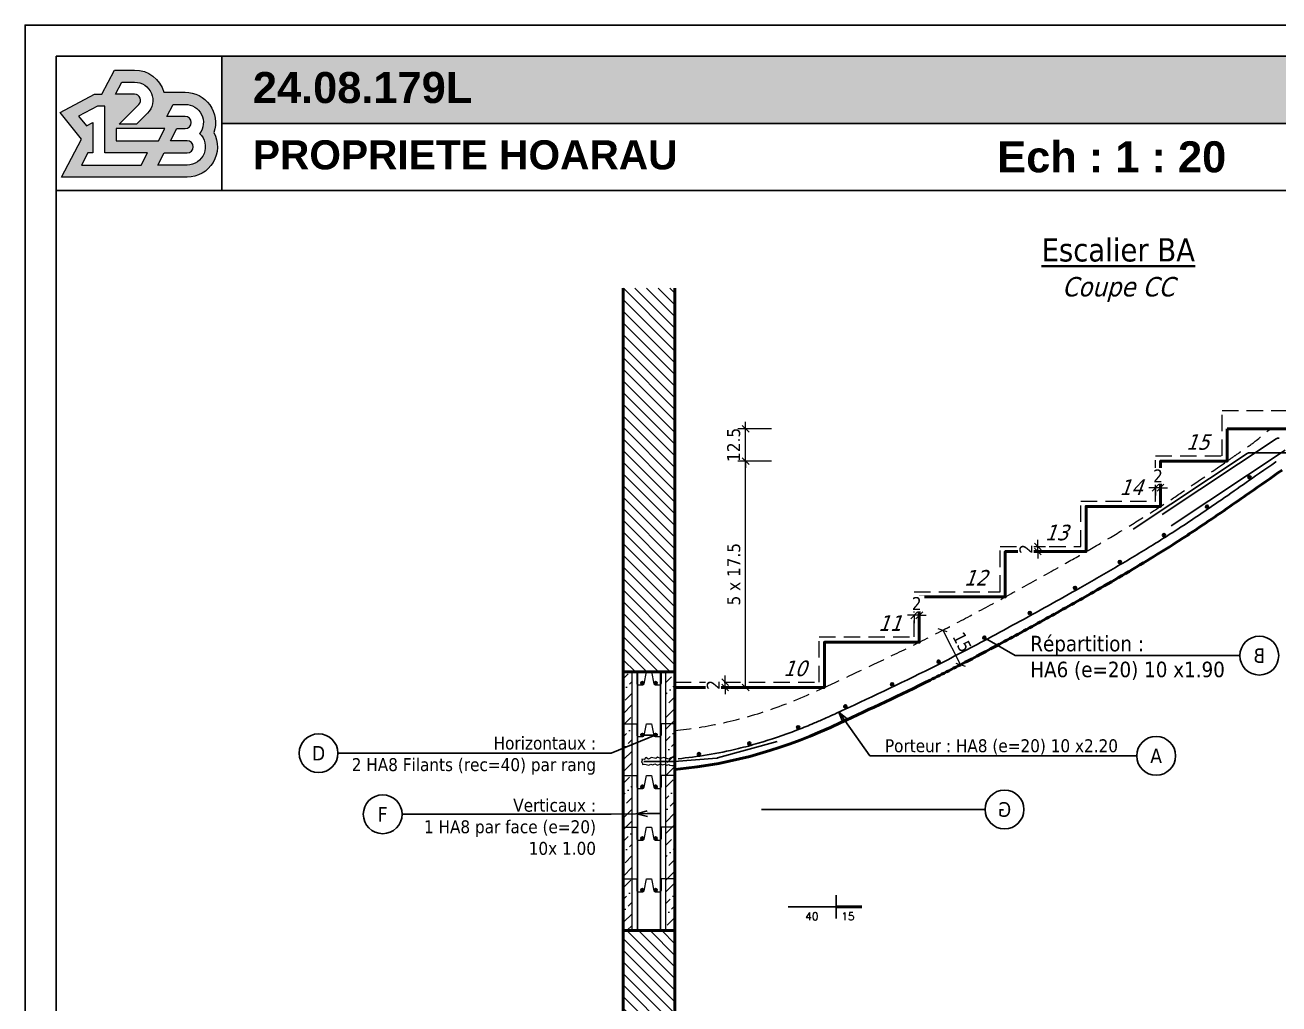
# Model space of a CAD drawing. Header units: millimetres. Extents: x 1206 to 5166, y 1455 to 2049.
# Drawn here: x 4326.3 to 4810.9, y 1670.8 to 2049.1 of the extents above; entities that cross this region are included whole.
import ezdxf
from ezdxf import colors
from ezdxf.entities.mleader import LeaderData, LeaderLine
from ezdxf.enums import TextEntityAlignment as Align
from ezdxf.math import Vec2, Vec3

# ---------------------------------------------------------------- set-up
doc = ezdxf.new("R2010")
doc.units = ezdxf.units.MM
doc.linetypes.add('CACHE', pattern=[9.525, 6.35, -3.175])
for name, color, linetype in [('ABAK_A-ANNOT', 7, 'Continuous'), ('ABAK_A-ANNOT FERRAILLAGES', 7, 'Continuous'), ('ABAK_BA-FERRAILLAGES', 1, 'Continuous')]:
    doc.layers.add(name, color=color, linetype=linetype)
for name, color, linetype, lineweight in [('ABAK_A-CARTOUCHE', 7, 'Continuous', 20), ('ABAK_A-COTA', 7, 'Continuous', 18), ('ABAK_A-TITRES', 150, 'Continuous', 40), ('ABAK_BC-COFFRAGE-CA', 7, 'CACHE', 15), ('ABAK_BC-COFFRAGE-CO', 7, 'Continuous', 50), ('ABAK_BC-EXISTANT', 252, 'Continuous', 15), ('ABAK_BC-STR METAL', 20, 'Continuous', 20), ('ABAK_Hachures', 252, 'Continuous', 15)]:
    doc.layers.add(name, color=color, linetype=linetype, lineweight=lineweight)
doc.styles.add('A-TEXTE-COTA', font='ROMANS.SHX', dxfattribs={"width": 0.8})
doc.styles.add('ABAK_ANNO_BA', font='tahoma.ttf', dxfattribs={"height": 0.3})
doc.styles.add('ABAK_ANNO_RESA', font='tahoma.ttf', dxfattribs={"oblique": 20, "height": 0.1})
doc.styles.add('ABAK_BA', font='tahoma.ttf')
doc.styles.add('ABAK_TXT', font='tahoma.ttf')
doc.styles.get("Standard").update_dxf_attribs({"font": 'arial.ttf'})
doc.dimstyles.new('ABAK_BA', dxfattribs={"dimtxt": 0.25, "dimasz": 0.13, "dimexe": 0.15, "dimexo": 0.2, "dimgap": 0.1, "dimtad": 1, "dimdec": 1, "dimdsep": 46, "dimtxsty": 'ABAK_BA', "dimblk": 'OBLIQUE', "dimcen": 4, "dimclrd": 256, "dimclrt": 256, "dimazin": 2, "dimtfac": 1, "dimtdec": 1, "dimtix": 1, "dimtmove": 2, "dimatfit": 3, "dimldrblk": 'OBLIQUE', "dimfxl": 0.5, "dimfxlon": 1, "dimlwd": -1, "dimlwe": -1, "dimarcsym": 0})
pattern_1 = [(45, (5886.699, -1386.8433), (1.683798, 6.173926), [7.9375, -1.5875, 0, -1.5875])]

# ---------------------------------------------------------------- blocks, each defined once
blk = doc.blocks.new('A$Ccc495f69')
at = {"true_color": 0xffcc00}
h = blk.add_hatch(color=40, dxfattribs=at)
h.dxf.hatch_style = 1
h.paths.add_polyline_path([(-0.18, 7.2, 0.337188), (-5.96, 11.6), (-9.94, 11.6), (-12.44, 6.84), (-13.92, 6.84), (-20.72, 3.21), (-16.47, -2.07), (-20.42, -9.6), (4.44, -9.6, 0.56769), (9.72, -0.75, 0.514981), (4.04, 7.2)])
h.paths.add_polyline_path([(-3.42, 3.05), (-5.58, 0.9), (-8.99, 0.9), (-5.11, 4.75, 0.669448), (-5.96, 6.8), (-9.75, 6.8), (-8.49, 9.2), (-5.96, 9.2, -0.669448)], flags=16)
h.paths.add_polyline_path([(1.67, 4.8), (4.04, 4.8, -0.620692), (6.91, -0.98, -0.678658), (4.44, -7.2), (-1.38, -7.2), (-0.12, -4.8), (4.44, -4.8, 1), (4.44, -2.4), (1.14, -2.4), (2.4, 0), (4.04, 0, 1), (4.04, 2.4), (0.41, 2.4)], flags=16)
h.paths.add_polyline_path([(0, 0), (-1.26, -2.4), (-9.58, -2.4), (-9.58, 0)], flags=16)
h.paths.add_polyline_path([(-3.4, -4.8), (-4.65, -7.2), (-16.45, -7.2), (-15.19, -4.8), (-14.25, -4.8), (-14.25, 1.22), (-15.5, 0.55), (-17.04, 2.46), (-13.32, 4.44), (-11.85, 4.44), (-11.85, -4.8)], flags=16)
at = {"color": 40, "true_color": 0xffcc00}
for points in [[(4.44, -9.6), (-20.42, -9.6), (-16.47, -2.07), (-20.72, 3.21), (-13.92, 6.84), (-12.44, 6.84), (-9.94, 11.6), (-5.96, 11.6, -0.337188), (-0.18, 7.2), (4.04, 7.2, -0.514981), (9.72, -0.75, -0.56769), (4.44, -9.6, 1)], [(4.04, 2.4), (0.41, 2.4), (1.67, 4.8), (4.04, 4.8, -0.620692), (6.91, -0.98, -0.678658), (4.44, -7.2), (-1.38, -7.2), (-0.12, -4.8), (4.44, -4.8, 1), (4.44, -2.4), (1.14, -2.4), (2.4, 0), (4.04, 0, 1), (4.04, 2.4, -1)]]:
    blk.add_lwpolyline(points, format="xyb", dxfattribs=at)
blk.add_lwpolyline([(-9.75, 6.8), (-8.49, 9.2), (-5.96, 9.2, -0.669448), (-3.42, 3.05), (-5.58, 0.9), (-8.99, 0.9), (-5.11, 4.75, 0.669448), (-5.96, 6.8)], format="xyb", close=True, dxfattribs=at)
blk.add_lwpolyline([(-17.04, 2.46), (-15.5, 0.55), (-14.25, 1.22), (-14.25, -4.8), (-15.19, -4.8), (-16.45, -7.2), (-4.65, -7.2), (-3.4, -4.8), (-11.85, -4.8), (-11.85, 4.44), (-13.32, 4.44)], close=True, dxfattribs=at)
blk.add_lwpolyline([(-9.58, 0), (-9.58, -2.4), (-1.26, -2.4), (0, 0), (-9.58, 0)], dxfattribs=at)
blk = doc.blocks.new('*U84')
at = {"layer": 'ABAK_A-ANNOT', "true_color": 0xffcc00, "transparency": 33554687}
h = blk.add_hatch(color=40, dxfattribs=at)
h.dxf.hatch_style = 1
h.paths.add_polyline_path([(76, -12), (76, -38), (828, -38), (828, -12)])
at = {"layer": 'ABAK_A-ANNOT'}
for p, q in [((828, -12), (12, -12)), ((12, -12), (12, -581.97)), ((76, -12), (76, -64)), ((828, -38), (76, -38)), ((76, -64), (12, -64)), ((828, -64), (76, -64))]:
    blk.add_line(p, q, dxfattribs=at)
blk.add_lwpolyline([(840, 0), (0, 0), (0, -593.97), (840, -593.97)], close=True, dxfattribs=at)
at = {"layer": 'ABAK_A-COTA', "xscale": 1.952830188679271, "yscale": 1.952830188679271, "zscale": 1.952830188679271}
blk.add_blockref('A$Ccc495f69', (53.98, -40.03), dxfattribs=at)
at = {"layer": 'ABAK_A-CARTOUCHE', "width": 302.4189, "attachment_point": 5, "style": 'ABAK_ANNO_BA'}
for s, insert, char_height in [('\\pxql;{\\fArial|b1|i0|c0|p34;24.08.179L}', (239.25, -24.23), 12), ('\\pxql;{\\fArial|b1|i0|c0|p34;PROPRIETE HOARAU}', (239.25, -50.23), 11.25), ('\\pxqc;{\\fArial|b1|i0|c0|p34;Ech : 1 : 20}', (420, -51), 12)]:
    blk.add_mtext(s, dxfattribs=dict(at, insert=insert, char_height=char_height))
blk = doc.blocks.new('A$C08e14a1e')
at = {"layer": 'ABAK_Hachures'}
for p, q in [((-20, 0), (-14.7, 0)), ((-14.7, 0), (-14.7, -4.5)), ((-11.92, -4.6), (-11, 0)), ((-11, 0), (-9, 0)), ((-9, 0), (-8.08, -4.6)), ((0, 0), (-5.3, 0)), ((-5.3, 0), (-5.3, -4.5)), ((-14.2, -5), (-12.41, -5)), ((-7.59, -5), (-5.8, -5))]:
    blk.add_line(p, q, dxfattribs=at)
for centre, start, end in [((-14.2, -4.5), 180, 270), ((-12.41, -4.5), 270, 348.6901), ((-7.59, -4.5), 191.3099, 270), ((-5.8, -4.5), 270, 0)]:
    blk.add_arc(centre, 0.5, start, end, dxfattribs=at)
blk = doc.blocks.new('_Open30')
at = {"color": 0, "linetype": 'ByBlock', "lineweight": -2}
for p, q in [((-1, 0.27), (0, 0)), ((0, 0), (-1, -0.27)), ((0, 0), (-1, 0))]:
    blk.add_line(p, q, dxfattribs=at)
blk = doc.blocks.new('_TagCircle')
at = {"color": 0, "linetype": 'ByBlock', "lineweight": -2, "transparency": 16777216}
blk.add_circle((0, 0), 0.125, dxfattribs=at)
at = {"layer": 'ABAK_A-COTA', "color": 0, "transparency": 16777216, "style": 'ABAK_ANNO_BA'}
blk.add_attdef('NUMEROETIQUETTE', text='', height=0.09375, dxfattribs=at).set_placement((0, -0.046875), align=Align.CENTER)
blk = doc.blocks.new('_None')
blk = doc.blocks.new('*U100')
at = {"layer": 'ABAK_BA-FERRAILLAGES'}
h = blk.add_hatch(color=256, dxfattribs=at)
h.dxf.hatch_style = 1
h.paths.add_polyline_path([(3.66, 1.01, 1), (4.86, 0.88, 1)])
blk.add_circle((4.26, 0.94), 0.6, dxfattribs=at)
blk = doc.blocks.new('*U101')
at = {"layer": 'ABAK_BC-COFFRAGE-CO', "color": 0, "linetype": 'ByBlock', "lineweight": -2, "transparency": 16777216}
for p, rotation in [((4796.57, 1871.17), 34.87503273534834), ((4780.1, 1859.82), 34.02674926902093), ((4763.33, 1848.93), 31.89561266180738), ((4746.19, 1838.63), 30.28181901067614), ((4728.83, 1828.69), 29.33704964070933), ((4711.33, 1819), 28.67199399969774), ((4693.73, 1809.51), 27.89025146057966), ((4675.95, 1800.35), 26.53436422279104), ((4657.95, 1791.63), 25.3383057195961), ((4639.84, 1783.15), 24.93778923878888)]:
    blk.add_blockref('*U100', p, dxfattribs=dict(at, rotation=rotation))
blk = doc.blocks.new('_Oblique')
at = {"color": 0, "linetype": 'ByBlock', "lineweight": -2}
blk.add_line((-0.5, -0.5), (0.5, 0.5), dxfattribs=at)
blk = doc.blocks.new('*D162')
at = {"layer": 'ABAK_A-COTA', "color": 0, "transparency": 16777216}
for p, q in [((4614.78, 1880.63), (4601.78, 1880.63)), ((4604.78, 1793.13), (4601.78, 1793.13))]:
    blk.add_line(p, q, dxfattribs=at)
at = {"layer": 'ABAK_A-COTA', "transparency": 16777216}
blk.add_line((4604.78, 1793.13), (4604.78, 1880.63), dxfattribs=at)
at = {"layer": 'DEFPOINTS', "color": 0, "transparency": 16777216}
for p in [(4604.78, 1880.63), (4790.89, 1880.63), (4606.31, 1793.13)]:
    blk.add_point(p, dxfattribs=at)
at = {"layer": 'ABAK_A-COTA', "transparency": 16777216, "xscale": 2.6, "yscale": 2.6, "zscale": 2.6}
for p, rotation in [((4604.78, 1880.63), 90), ((4604.78, 1793.13), 270)]:
    blk.add_blockref('_Oblique', p, dxfattribs=dict(at, rotation=rotation))
at = {"layer": 'ABAK_A-COTA', "transparency": 16777216, "insert": (4600.22, 1836.88), "char_height": 5, "attachment_point": 5, "rotation": 90, "style": 'ABAK_BA'}
blk.add_mtext('5 x 17.5', dxfattribs=at)
blk = doc.blocks.new('*D163')
at = {"layer": 'ABAK_A-COTA', "transparency": 16777216}
for p, q in [((4604.78, 1893.13), (4604.78, 1895.73)), ((4604.78, 1880.63), (4604.78, 1893.13)), ((4604.78, 1880.63), (4604.78, 1878.03))]:
    blk.add_line(p, q, dxfattribs=at)
at = {"layer": 'ABAK_A-COTA', "color": 0, "transparency": 16777216}
for p, q in [((4614.78, 1893.13), (4601.78, 1893.13)), ((4614.78, 1880.63), (4601.78, 1880.63))]:
    blk.add_line(p, q, dxfattribs=at)
at = {"layer": 'DEFPOINTS', "color": 0, "transparency": 16777216}
for p in [(4604.78, 1893.13), (4790.89, 1893.13), (4790.89, 1880.63)]:
    blk.add_point(p, dxfattribs=at)
at = {"layer": 'ABAK_A-COTA', "transparency": 16777216, "xscale": 2.6, "yscale": 2.6, "zscale": 2.6}
for p, rotation in [((4604.78, 1893.13), 270), ((4604.78, 1880.63), 90)]:
    blk.add_blockref('_Oblique', p, dxfattribs=dict(at, rotation=rotation))
at = {"layer": 'ABAK_A-COTA', "transparency": 16777216, "insert": (4600.18, 1886.88), "char_height": 5, "attachment_point": 5, "rotation": 90, "style": 'ABAK_BA'}
blk.add_mtext('12.5', dxfattribs=at)
blk = doc.blocks.new('*D155')
at = {"layer": 'ABAK_BC-STR METAL', "transparency": 16777216}
for p, q in [((4596.82, 1795.13), (4596.82, 1797.73)), ((4596.82, 1793.13), (4596.82, 1795.13)), ((4596.82, 1793.13), (4596.82, 1790.53))]:
    blk.add_line(p, q, dxfattribs=at)
at = {"layer": 'ABAK_BC-STR METAL', "color": 0, "transparency": 16777216}
for p, q in [((4596.82, 1795.13), (4599.82, 1795.13)), ((4596.82, 1793.13), (4599.82, 1793.13))]:
    blk.add_line(p, q, dxfattribs=at)
at = {"layer": 'ABAK_BC-STR METAL', "transparency": 16777216, "xscale": 2.6, "yscale": 2.6, "zscale": 2.6}
for p, rotation in [((4596.82, 1795.13), 270), ((4596.82, 1793.13), 90)]:
    blk.add_blockref('_Oblique', p, dxfattribs=dict(at, rotation=rotation))
at = {"layer": 'ABAK_BC-STR METAL', "transparency": 16777216, "insert": (4592.26, 1794.13), "char_height": 5, "attachment_point": 5, "rotation": 90, "style": 'ABAK_BA', "bg_fill": 3, "box_fill_scale": 1.1, "bg_fill_color": 256, "bg_fill_true_color": 13158600, "bg_fill_transparency": 0}
blk.add_mtext('2', dxfattribs=at)
at = {"layer": 'DEFPOINTS', "color": 0, "transparency": 16777216}
for p in [(4593.58, 1795.13), (4593.58, 1793.13), (4596.82, 1795.13)]:
    blk.add_point(p, dxfattribs=at)
blk = doc.blocks.new('*D156')
at = {"layer": 'ABAK_BC-STR METAL', "transparency": 16777216}
for p, q in [((4669.9, 1821.01), (4667.3, 1821.01)), ((4671.9, 1821.01), (4669.9, 1821.01)), ((4671.9, 1821.01), (4674.5, 1821.01))]:
    blk.add_line(p, q, dxfattribs=at)
at = {"layer": 'ABAK_BC-STR METAL', "color": 0, "transparency": 16777216}
for p, q in [((4669.9, 1821.01), (4669.9, 1818.01)), ((4671.9, 1821.01), (4671.9, 1818.01))]:
    blk.add_line(p, q, dxfattribs=at)
at = {"layer": 'ABAK_BC-STR METAL', "transparency": 16777216, "xscale": 2.6, "yscale": 2.6, "zscale": 2.6}
blk.add_blockref('_Oblique', (4669.9, 1821.01), dxfattribs=at)
at = {"layer": 'ABAK_BC-STR METAL', "transparency": 16777216, "xscale": 2.6, "yscale": 2.6, "zscale": 2.6, "rotation": 180}
blk.add_blockref('_Oblique', (4671.9, 1821.01), dxfattribs=at)
at = {"layer": 'ABAK_BC-STR METAL', "transparency": 16777216, "insert": (4670.9, 1825.56), "char_height": 5, "attachment_point": 5, "style": 'ABAK_BA', "bg_fill": 3, "box_fill_scale": 1.1, "bg_fill_color": 256, "bg_fill_true_color": 13158600, "bg_fill_transparency": 0}
blk.add_mtext('2', dxfattribs=at)
at = {"layer": 'DEFPOINTS', "color": 0, "transparency": 16777216}
for p in [(4669.9, 1823.26), (4671.9, 1823.26), (4669.9, 1821.01)]:
    blk.add_point(p, dxfattribs=at)
blk = doc.blocks.new('*D158')
at = {"layer": 'ABAK_BC-STR METAL', "color": 0, "transparency": 16777216}
for p, q in [((4763.16, 1870.78), (4763.16, 1867.34)), ((4765.16, 1870.78), (4765.16, 1867.34))]:
    blk.add_line(p, q, dxfattribs=at)
at = {"layer": 'ABAK_BC-STR METAL', "transparency": 16777216}
for p, q in [((4763.16, 1870.34), (4760.56, 1870.34)), ((4765.16, 1870.34), (4763.16, 1870.34)), ((4765.16, 1870.34), (4767.76, 1870.34))]:
    blk.add_line(p, q, dxfattribs=at)
at = {"layer": 'ABAK_BC-STR METAL', "transparency": 16777216, "xscale": 2.6, "yscale": 2.6, "zscale": 2.6}
blk.add_blockref('_Oblique', (4763.16, 1870.34), dxfattribs=at)
at = {"layer": 'ABAK_BC-STR METAL', "transparency": 16777216, "xscale": 2.6, "yscale": 2.6, "zscale": 2.6, "rotation": 180}
blk.add_blockref('_Oblique', (4765.16, 1870.34), dxfattribs=at)
at = {"layer": 'ABAK_BC-STR METAL', "transparency": 16777216, "insert": (4764.16, 1874.89), "char_height": 5, "attachment_point": 5, "style": 'ABAK_BA', "bg_fill": 3, "box_fill_scale": 1.1, "bg_fill_color": 256, "bg_fill_true_color": 13158600, "bg_fill_transparency": 0}
blk.add_mtext('2', dxfattribs=at)
at = {"layer": 'DEFPOINTS', "color": 0, "transparency": 16777216}
for p in [(4763.16, 1874.78), (4765.16, 1874.78), (4763.16, 1870.34)]:
    blk.add_point(p, dxfattribs=at)
blk = doc.blocks.new('*D159')
at = {"layer": 'ABAK_BC-STR METAL', "color": 0, "transparency": 16777216}
for p, q in [((4717.24, 1847.63), (4720.66, 1847.63)), ((4717.24, 1845.63), (4720.66, 1845.63))]:
    blk.add_line(p, q, dxfattribs=at)
at = {"layer": 'ABAK_BC-STR METAL', "transparency": 16777216}
for p, q in [((4717.66, 1847.63), (4717.66, 1850.23)), ((4717.66, 1845.63), (4717.66, 1847.63)), ((4717.66, 1845.63), (4717.66, 1843.03))]:
    blk.add_line(p, q, dxfattribs=at)
at = {"layer": 'ABAK_BC-STR METAL', "transparency": 16777216, "xscale": 2.6, "yscale": 2.6, "zscale": 2.6}
for p, rotation in [((4717.66, 1847.63), 270), ((4717.66, 1845.63), 90)]:
    blk.add_blockref('_Oblique', p, dxfattribs=dict(at, rotation=rotation))
at = {"layer": 'ABAK_BC-STR METAL', "transparency": 16777216, "insert": (4713.1, 1846.63), "char_height": 5, "attachment_point": 5, "rotation": 90, "style": 'ABAK_BA', "bg_fill": 3, "box_fill_scale": 1.1, "bg_fill_color": 256, "bg_fill_true_color": 13158600, "bg_fill_transparency": 0}
blk.add_mtext('2', dxfattribs=at)
at = {"layer": 'DEFPOINTS', "color": 0, "transparency": 16777216}
for p in [(4713.24, 1847.63), (4717.66, 1847.63), (4713.24, 1845.63)]:
    blk.add_point(p, dxfattribs=at)
blk = doc.blocks.new('*D161')
at = {"layer": 'ABAK_A-COTA', "color": 0, "transparency": 16777216}
for p, q in [((4680.96, 1815.24), (4683.63, 1816.61)), ((4687.82, 1801.9), (4690.49, 1803.27))]:
    blk.add_line(p, q, dxfattribs=at)
at = {"layer": 'ABAK_A-COTA', "transparency": 16777216}
blk.add_line((4680.96, 1815.24), (4687.82, 1801.9), dxfattribs=at)
at = {"layer": 'DEFPOINTS', "color": 0, "transparency": 16777216}
for p in [(4678.87, 1814.16), (4685.72, 1800.82), (4687.82, 1801.9)]:
    blk.add_point(p, dxfattribs=at)
at = {"layer": 'ABAK_A-COTA', "transparency": 16777216, "xscale": 2.6, "yscale": 2.6, "zscale": 2.6}
for p, rotation in [((4680.96, 1815.24), 117.2064623507496), ((4687.82, 1801.9), 297.2064623507495)]:
    blk.add_blockref('_Oblique', p, dxfattribs=dict(at, rotation=rotation))
at = {"layer": 'ABAK_A-COTA', "transparency": 16777216, "insert": (4688.45, 1810.65), "char_height": 5, "attachment_point": 5, "rotation": 297.2065, "style": 'ABAK_BA'}
blk.add_mtext('15', dxfattribs=at)

msp = doc.modelspace()

# ---------------------------------------------------------------- hatches: boundary and pattern name
at = {"layer": 'ABAK_BA-FERRAILLAGES'}
h = msp.add_hatch(color=256, dxfattribs=at)
h.dxf.hatch_style = 1
h.paths.add_polyline_path([(4565.45, 1794.77, -1), (4564.25, 1794.77, -1)])
h = msp.add_hatch(color=256, dxfattribs=at)
h.dxf.hatch_style = 1
h.paths.add_polyline_path([(4569.39, 1794.77, 1), (4570.59, 1794.77, 1)])
h = msp.add_hatch(color=256, dxfattribs=at)
h.dxf.hatch_style = 1
h.paths.add_polyline_path([(4565.45, 1774.77, -1), (4564.25, 1774.77, -1)])
h = msp.add_hatch(color=256, dxfattribs=at)
h.dxf.hatch_style = 1
h.paths.add_polyline_path([(4569.39, 1774.77, 1), (4570.59, 1774.77, 1)])
h = msp.add_hatch(color=256, dxfattribs=at)
h.dxf.hatch_style = 1
h.paths.add_polyline_path([(4624.51, 1777.6, 1), (4625.67, 1777.89, 1)])
h = msp.add_hatch(color=256, dxfattribs=at)
h.dxf.hatch_style = 1
h.paths.add_polyline_path([(4605.62, 1771.38, 1), (4606.81, 1771.53, 1)])
h = msp.add_hatch(color=256, dxfattribs=at)
h.dxf.hatch_style = 1
h.paths.add_polyline_path([(4586.16, 1767.36, 1), (4587.36, 1767.36, 1)])
h = msp.add_hatch(color=256, dxfattribs=at)
h.dxf.hatch_style = 1
h.paths.add_polyline_path([(4565.45, 1754.77, -1), (4564.25, 1754.77, -1)])
h = msp.add_hatch(color=256, dxfattribs=at)
h.dxf.hatch_style = 1
h.paths.add_polyline_path([(4569.39, 1754.77, 1), (4570.59, 1754.77, 1)])
h = msp.add_hatch(color=256, dxfattribs=at)
h.dxf.hatch_style = 1
h.paths.add_polyline_path([(4565.45, 1734.77, -1), (4564.25, 1734.77, -1)])
h = msp.add_hatch(color=256, dxfattribs=at)
h.dxf.hatch_style = 1
h.paths.add_polyline_path([(4569.39, 1734.77, 1), (4570.59, 1734.77, 1)])
h = msp.add_hatch(color=256, dxfattribs=at)
h.dxf.hatch_style = 1
h.paths.add_polyline_path([(4565.45, 1714.77, -1), (4564.25, 1714.77, -1)])
h = msp.add_hatch(color=256, dxfattribs=at)
h.dxf.hatch_style = 1
h.paths.add_polyline_path([(4569.39, 1714.77, 1), (4570.59, 1714.77, 1)])
at = {"layer": 'ABAK_Hachures'}
h = msp.add_hatch(dxfattribs=at)
h.set_pattern_fill('ANSI31', color=256, angle=90)
h.set_pattern_definition([(135, (-24771.0232, 5206.304), (-2.24506403, -2.24506403), [])])
h.paths.add_polyline_path([(4577.42, 1699.13), (4557.42, 1699.13), (4557.42, 1604.13), (4577.42, 1604.13)])
h.paths.add_polyline_path([(5072.17, 1961.23), (5152.7, 1961.23), (5152.7, 1985.96), (5072.17, 1985.96)], flags=9)
h.paths.add_polyline_path([(4698.82, 1985.66), (4793.33, 1985.66), (4793.33, 2010.39), (4698.82, 2010.39)], flags=9)
h.paths.add_polyline_path([(4410.36, 1987.14), (4580.14, 1987.14), (4580.14, 2010.33), (4410.36, 2010.33)], flags=9)
h.paths.add_polyline_path([(4410.9, 2012.44), (4501.72, 2012.44), (4501.72, 2037.17), (4410.9, 2037.17)], flags=9)
h.paths.add_polyline_path([(4829.12, 1504.62), (4829.12, 1482.26), (5141.93, 1482.26), (5141.93, 1504.62)], flags=9)
h.paths.add_polyline_path([(4771.32, 1881.87), (4783.33, 1881.87), (4787.98, 1894.65), (4775.97, 1894.65)], flags=9)
h.paths.add_polyline_path([(4745.6, 1864.37), (4757.61, 1864.37), (4762.26, 1877.15), (4750.25, 1877.15)], flags=9)
h.paths.add_polyline_path([(4716.76, 1846.77), (4728.77, 1846.77), (4733.43, 1859.55), (4721.42, 1859.55)], flags=9)
h.paths.add_polyline_path([(4685.52, 1829.27), (4697.53, 1829.27), (4702.18, 1842.05), (4690.17, 1842.05)], flags=9)
h.paths.add_polyline_path([(4652.33, 1811.87), (4664.34, 1811.87), (4668.99, 1824.65), (4656.98, 1824.65)], flags=9)
h.paths.add_polyline_path([(4716.12, 1938.61), (4780.58, 1938.61), (4780.58, 1973.21), (4716.12, 1973.21)], flags=9)
h.paths.add_polyline_path([(4615.63, 1794.27), (4627.64, 1794.27), (4632.29, 1807.05), (4620.28, 1807.05)], flags=9)
h.paths.add_polyline_path([(4969.11, 2013.15), (5145.87, 2013.15), (5145.87, 2036.33), (4969.11, 2036.33)], flags=9)
h.paths.add_polyline_path([(4891.34, 1986.36), (5145.29, 1986.36), (5145.29, 2011.09), (4891.34, 2011.09)], flags=9)
h.paths.add_polyline_path([(4557.42, 1947.46), (4577.42, 1947.46), (4577.42, 1799.13), (4557.42, 1799.13)])
at = {"layer": 'ABAK_Hachures', "transparency": 33554687}
h = msp.add_hatch(dxfattribs=at)
h.set_pattern_fill('ANSI36', color=256)
h.set_pattern_definition(pattern_1)
h.paths.add_polyline_path([(4560.92, 1799.13), (4557.42, 1799.13), (4557.42, 1699.13), (4560.92, 1699.13)])
h = msp.add_hatch(dxfattribs=at)
h.set_pattern_fill('ANSI36', color=256)
h.set_pattern_definition(pattern_1)
h.paths.add_polyline_path([(4577.42, 1799.13), (4573.92, 1799.13), (4573.92, 1699.13), (4577.42, 1699.13)])

# ---------------------------------------------------------------- linework, layer by layer
at = {"layer": 'ABAK_A-ANNOT FERRAILLAGES'}
for p, q in [((4639.73, 1712.8), (4639.73, 1703.77)), ((4621.21, 1708.28), (4649.72, 1708.28))]:
    msp.add_line(p, q, dxfattribs=at)
at = {"layer": 'ABAK_BA-FERRAILLAGES'}
for p, q in [((4809.87, 1889.19), (4765.75, 1860)), ((4798.61, 1883.52), (4754.5, 1854.33)), ((4813.32, 1884.79), (4769.2, 1855.61)), ((4799.72, 1883.85), (4837.4, 1883.85)), ((4562.92, 1799.13), (4562.92, 1699.13)), ((4571.92, 1799.13), (4571.92, 1699.13)), ((4593.96, 1765.9), (4616.91, 1772.25)), ((4565.42, 1764.45), (4577.19, 1764.48)), ((4577.19, 1764.48), (4593.59, 1765.83))]:
    msp.add_line(p, q, dxfattribs=at)
for centre in [(4564.85, 1794.77), (4569.99, 1794.77), (4564.85, 1774.77), (4569.99, 1774.77), (4625.09, 1777.74), (4606.22, 1771.46), (4586.76, 1767.36), (4564.85, 1754.77), (4569.99, 1754.77), (4564.85, 1734.77), (4569.99, 1734.77), (4564.85, 1714.77), (4569.99, 1714.77)]:
    msp.add_circle(centre, 0.6, dxfattribs=at)
for centre, start, end in [((4810.97, 1887.52), 90, 123.4858), ((4799.72, 1881.85), 90, 123.4858), ((4593.43, 1767.82), 274.7081, 285.4669)]:
    msp.add_arc(centre, 2, start, end, dxfattribs=at)
for points, knots in [([(4797.18, 1871.6), (4801.35, 1874.51), (4805.52, 1877.41), (4809.73, 1880.35), (4809.77, 1880.38), (4809.81, 1880.41)], [178.827875, 178.827875, 178.827875, 178.827875, 194.069967, 194.069967, 194.223927, 194.223927, 194.223927, 194.223927]), ([(4639.84, 1783.15), (4652.01, 1788.81), (4664.28, 1794.52), (4679.89, 1802.32), (4683.29, 1804.06), (4690.06, 1807.57), (4693.42, 1809.34), (4700.96, 1813.36), (4705.12, 1815.61), (4713.41, 1820.13), (4717.54, 1822.41), (4725.81, 1826.99), (4729.93, 1829.31), (4738.93, 1834.42), (4743.81, 1837.22), (4753.54, 1842.94), (4758.39, 1845.86), (4765.75, 1850.44), (4768.27, 1852.03), (4773.6, 1855.48), (4776.4, 1857.33), (4781.94, 1861.06), (4784.68, 1862.94), (4790.69, 1867.08), (4793.94, 1869.35), (4797.18, 1871.6)], [0, 0, 0, 0, 40.26565, 40.26565, 51.55709, 51.55709, 62.84853, 62.84853, 76.93237, 76.93237, 91.016211, 91.016211, 105.100051, 105.100051, 121.814906, 121.814906, 138.529761, 138.529761, 147.290943, 147.290943, 157.143772, 157.143772, 166.9966, 166.9966, 178.827875, 178.827875, 178.827875, 178.827875]), ([(4578.67, 1765.58), (4582.35, 1765.92), (4586.1, 1766.41), (4593.9, 1767.71), (4597.94, 1768.53), (4604.54, 1770.13), (4607.11, 1770.82), (4614.61, 1773.01), (4619.5, 1774.67), (4626.4, 1777.33), (4628.38, 1778.13), (4631.75, 1779.54), (4633.13, 1780.13), (4635.41, 1781.14), (4636.31, 1781.54), (4637.75, 1782.19), (4638.28, 1782.43), (4639.09, 1782.8), (4639.37, 1782.93), (4639.71, 1783.09), (4639.77, 1783.12), (4639.84, 1783.15)], [-70.680561, -70.680561, -70.680561, -70.680561, -57.532047, -57.532047, -43.639324, -43.639324, -34.770807, -34.770807, -17.593653, -17.593653, -10.733583, -10.733583, -5.998819, -5.998819, -2.938481, -2.938481, -1.146633, -1.146633, -0.212715, -0.212715, 0, 0, 0, 0])]:
    msp.add_open_spline(points, degree=3, knots=knots, dxfattribs=at)
at = {"layer": 'ABAK_BC-COFFRAGE-CA'}
msp.add_line((4788.89, 1900.13), (4906.38, 1900.13), dxfattribs=at)
msp.add_lwpolyline([(4577.42, 1795.13), (4633.2, 1795.13), (4633.2, 1812.63), (4669.9, 1812.63), (4669.9, 1830.13), (4703.09, 1830.13), (4703.09, 1847.63), (4734.33, 1847.63), (4734.33, 1865.13), (4763.16, 1865.13), (4763.16, 1882.63), (4788.89, 1882.63), (4788.89, 1900.13)], dxfattribs=at)
at = {"layer": 'ABAK_BC-COFFRAGE-CA', "color": 9}
for points, knots in [([(4790.89, 1880.63), (4791.31, 1880.92), (4791.73, 1881.21), (4792.99, 1882.09), (4793.83, 1882.68), (4796.36, 1884.44), (4798.05, 1885.61), (4800.99, 1887.67), (4802.26, 1888.55), (4807.54, 1893.13)], [178.827875, 178.827875, 178.827875, 178.827875, 180.367414, 180.367414, 183.446494, 183.446494, 189.604653, 189.604653, 194.223927, 194.223927, 194.223927, 194.223927]), ([(4635.2, 1793.13), (4642.51, 1796.53), (4649.83, 1799.93), (4661.87, 1805.68), (4666.61, 1807.98), (4676.06, 1812.71), (4680.76, 1815.12), (4690.11, 1820.03), (4694.76, 1822.52), (4704.05, 1827.55), (4708.68, 1830.08), (4717.93, 1835.19), (4722.54, 1837.77), (4730.69, 1842.38), (4734.25, 1844.42), (4741.33, 1848.52), (4744.86, 1850.59), (4751.89, 1854.8), (4755.38, 1856.93), (4761.73, 1860.91), (4764.59, 1862.74), (4770.28, 1866.47), (4773.1, 1868.36), (4780.93, 1873.68), (4785.91, 1877.15), (4790.89, 1880.63)], [0, 0, 0, 0, 24.190138, 24.190138, 40.030387, 40.030387, 55.870637, 55.870637, 71.710887, 71.710887, 87.551137, 87.551137, 103.391386, 103.391386, 115.670181, 115.670181, 127.948976, 127.948976, 140.227771, 140.227771, 150.425887, 150.425887, 160.624002, 160.624002, 178.827875, 178.827875, 178.827875, 178.827875]), ([(4577.42, 1776.51), (4583.24, 1777.05), (4589.92, 1778.09), (4602.82, 1780.93), (4609.05, 1782.73), (4621.66, 1787.17), (4628.05, 1789.81), (4634.91, 1792.99), (4635.05, 1793.05), (4635.2, 1793.13)], [-70.680561, -70.680561, -70.680561, -70.680561, -47.290356, -47.290356, -23.90015, -23.90015, -0.509945, -0.509945, 0, 0, 0, 0])]:
    msp.add_open_spline(points, degree=3, knots=knots, dxfattribs=at)
at = {"layer": 'ABAK_BC-COFFRAGE-CO'}
for p, q in [((4557.42, 1604.13), (4557.42, 1947.46)), ((4577.42, 1604.13), (4577.42, 1947.46)), ((4790.89, 1893.13), (4906.38, 1893.13)), ((4557.42, 1799.13), (4577.42, 1799.13)), ((4557.42, 1799.13), (4557.42, 1699.13)), ((4557.42, 1699.13), (4557.42, 1799.13)), ((4557.42, 1799.13), (4577.42, 1799.13)), ((4557.42, 1759.13), (4557.42, 1699.13)), ((4577.42, 1759.13), (4577.42, 1699.13)), ((4557.42, 1718.13), (4557.42, 1703.13)), ((4639.73, 1708.28), (4649.72, 1708.28)), ((4557.42, 1699.13), (4577.42, 1699.13)), ((4557.42, 1699.13), (4557.42, 1604.13)), ((4577.42, 1699.13), (4557.42, 1699.13))]:
    msp.add_line(p, q, dxfattribs=at)
msp.add_lwpolyline([(4577.42, 1793.13), (4635.2, 1793.13), (4635.2, 1810.63), (4671.9, 1810.63), (4671.9, 1828.13), (4705.09, 1828.13), (4705.09, 1845.63), (4736.33, 1845.63), (4736.33, 1863.13), (4765.16, 1863.13), (4765.16, 1880.63), (4790.89, 1880.63), (4790.89, 1893.13)], dxfattribs=at)
msp.add_open_spline([(4577.42, 1761.44), (4600.94, 1763.63), (4620.16, 1769.59), (4641.52, 1779.52), (4641.52, 1779.52), (4641.52, 1779.52), (4641.52, 1779.52), (4652.99, 1784.86), (4664.58, 1790.24), (4678.54, 1797.17), (4680.95, 1798.38), (4685.75, 1800.83), (4688.13, 1802.06), (4695.27, 1805.79), (4699.99, 1808.3), (4707.59, 1812.41), (4710.48, 1813.98), (4716.25, 1817.13), (4719.14, 1818.72), (4727.78, 1823.51), (4733.54, 1826.74), (4742.94, 1832.11), (4746.6, 1834.23), (4753.93, 1838.53), (4757.59, 1840.72), (4764.6, 1845), (4767.96, 1847.09), (4772.96, 1850.3), (4774.61, 1851.37), (4777.9, 1853.53), (4779.53, 1854.62), (4784.39, 1857.89), (4787.6, 1860.08), (4793.69, 1864.3), (4796.59, 1866.31), (4799.46, 1868.32), (4799.46, 1868.32), (4799.46, 1868.32), (4799.47, 1868.32), (4803.68, 1871.25), (4807.89, 1874.19), (4812.1, 1877.13)], degree=3, knots=[-70.680561, -70.680561, -70.680561, -70.680561, -0.000529, -0.000529, -0.000529, 0, 0, 0, 37.931432, 37.931432, 45.852411, 45.852411, 53.773391, 53.773391, 69.615351, 69.615351, 79.410909, 79.410909, 89.206466, 89.206466, 108.797582, 108.797582, 121.322445, 121.322445, 133.847307, 133.847307, 145.387767, 145.387767, 151.11708, 151.11708, 156.846393, 156.846393, 168.305019, 168.305019, 178.827875, 178.827875, 178.827875, 178.828924, 178.828924, 178.828924, 194.223927, 194.223927, 194.223927, 194.223927], dxfattribs=at)
at = {"layer": 'ABAK_BC-EXISTANT'}
for p, q in [((4564.75, 1764.96), (4564.56, 1764.28)), ((4564.56, 1764.28), (4564.88, 1763.95)), ((4565.52, 1765.32), (4564.59, 1765.44)), ((4564.59, 1765.44), (4564.75, 1764.96)), ((4566.23, 1766.03), (4565.52, 1765.32)), ((4567.25, 1765.46), (4566.23, 1766.03)), ((4568.44, 1766.04), (4567.25, 1765.46)), ((4570.03, 1765.71), (4568.44, 1766.04)), ((4570.66, 1766.14), (4570.03, 1765.71)), ((4571.86, 1765.68), (4570.66, 1766.14)), ((4573.2, 1766), (4571.86, 1765.68)), ((4575.03, 1765.43), (4573.2, 1766)), ((4576.18, 1766.01), (4575.03, 1765.43)), ((4577.42, 1765.91), (4576.18, 1766.01)), ((4564.88, 1763.95), (4564.88, 1763.32)), ((4564.88, 1763.32), (4565.8, 1763.54)), ((4565.8, 1763.54), (4567.32, 1763.04)), ((4567.32, 1763.04), (4568.1, 1763.43)), ((4568.1, 1763.43), (4568.89, 1763.28)), ((4568.89, 1763.28), (4569.71, 1763.65)), ((4569.71, 1763.65), (4570.71, 1763.1)), ((4570.71, 1763.1), (4571.84, 1763.55)), ((4571.84, 1763.55), (4572.64, 1763.23)), ((4572.64, 1763.23), (4573.52, 1763.51)), ((4573.52, 1763.51), (4574.26, 1763.1)), ((4574.26, 1763.1), (4575.14, 1763.34)), ((4575.14, 1763.34), (4575.41, 1763.07)), ((4575.41, 1763.07), (4576.24, 1762.91)), ((4576.24, 1762.91), (4577.1, 1762.91)), ((4577.1, 1762.91), (4577.42, 1762.66))]:
    msp.add_line(p, q, dxfattribs=at)
at = {"layer": 'ABAK_Hachures', "transparency": 33554687}
for p, q in [((4560.92, 1699.13), (4560.92, 1799.13)), ((4573.92, 1699.13), (4573.92, 1799.13))]:
    msp.add_line(p, q, dxfattribs=at)

# ---------------------------------------------------------------- block references
at = {"layer": 'ABAK_BC-COFFRAGE-CO'}
msp.add_blockref('*U101', (0, 0), dxfattribs=at)
at = {"layer": 'ABAK_Hachures'}
msp.add_blockref('*U84', (4326.27, 2049.14), dxfattribs=at)
at = {"layer": 'ABAK_Hachures', "transparency": 33554687}
for p in [(4577.42, 1799.13), (4577.42, 1779.13), (4577.42, 1759.13), (4577.42, 1739.13), (4577.42, 1719.13)]:
    msp.add_blockref('A$C08e14a1e', p, dxfattribs=at)

# ---------------------------------------------------------------- texts
at = {"layer": 'ABAK_A-ANNOT', "char_height": 6, "width": 19.363, "attachment_point": 1, "style": 'ABAK_ANNO_RESA'}
for s, insert in [('15', (4774.86, 1891.01)), ('14', (4749.14, 1873.51)), ('13', (4720.31, 1856.01)), ('12', (4689.06, 1838.51)), ('11', (4655.88, 1821.01)), ('10', (4619.18, 1803.51))]:
    msp.add_mtext(s, dxfattribs=dict(at, insert=insert))
at = {"layer": 'ABAK_A-ANNOT FERRAILLAGES', "style": 'A-TEXTE-COTA'}
for s, p in [('40', (4627.73, 1703.17)), ('15', (4641.76, 1703.17))]:
    msp.add_text(s, height=3, dxfattribs=at).set_placement(p)
at = {"layer": 'ABAK_A-TITRES', "insert": (4748.8, 1954.45), "char_height": 9, "attachment_point": 5, "style": 'ABAK_TXT'}
msp.add_mtext_dynamic_manual_height_columns('{\\LEscalier BA \\fTahoma|b0|i1|c0|p34;\\H0.83333x;\\lCoupe CC}', width=76.5312, gutter_width=2.5, heights=[0], dxfattribs=at)

# ---------------------------------------------------------------- dimensions: what is measured, and where the dimension line sits
at = {"layer": 'ABAK_A-COTA'}
dim = msp.add_linear_dim(base=(4604.78, 1893.13), p1=(4790.89, 1880.63), p2=(4790.89, 1893.13), angle=90, dimstyle='ABAK_BA', dxfattribs=at)
dim.commit()
dim.dimension.update_dxf_attribs({"geometry": '*D163', "text_midpoint": (4600.18, 1886.88)})
dim = msp.add_linear_dim(base=(4604.78, 1880.63), p1=(4606.31, 1793.13), p2=(4790.89, 1880.63), angle=90, text='5 x 17.5', dimstyle='ABAK_BA', dxfattribs=at)
dim.commit()
dim.dimension.update_dxf_attribs({"geometry": '*D162', "text_midpoint": (4600.22, 1836.88)})
dim = msp.add_aligned_dim(p1=(4678.87, 1814.16), p2=(4685.72, 1800.82), distance=2.36, dimstyle='ABAK_BA', dxfattribs=at)
dim.commit()
dim.dimension.update_dxf_attribs({"geometry": '*D161', "text_midpoint": (4688.45, 1810.65)})

# ---------------------------------------------------------------- leaders
at = {"layer": 'ABAK_A-ANNOT FERRAILLAGES'}
ml = msp.add_multileader_mtext('Standard', dxfattribs=at)
ml.set_content('Répartition :\\PHA6 (e=20) 10 x1.90 ', color=7, style='ABAK_BA')
ml.set_leader_properties(color=256, linetype='ByLayer', lineweight=-1)
ml.set_arrow_properties(name='NONE')
ml.build(insert=Vec2(0, 0))
ml.multileader.update_dxf_attribs({"text_left_attachment_type": 6, "text_right_attachment_type": 6, "dogleg_length": 0.2, "scale": 20})
ctx = ml.context
ctx.base_point, ctx.scale, ctx.char_height, ctx.landing_gap_size, ctx.plane_origin = Vec3(4713, 1805.43), 20, 6, 1.8, Vec3(4696.87, 1751.63)
ctx.left_attachment, ctx.right_attachment = 6, 6
notes = []
notes.append((ctx, [(0, (1, 1, 0), (4709, 1805.43), (1, 0), 4, [(0, [(4697.05, 1812.34)], 0, [])])]))
ctx.mtext.insert, ctx.mtext.flow_direction = Vec3(4714.8, 1813.09), 5
ml = msp.add_multileader_block('Standard', dxfattribs=at)
ml.set_content('_TagCircle', color=256, scale=-60)
ml.set_attribute('NUMEROETIQUETTE', 'B', width=0)
ml.set_leader_properties(color=256, linetype='ByLayer', lineweight=-1)
ml.set_arrow_properties(name='NONE')
ml.build(insert=Vec2(0, 0))
ml.multileader.update_dxf_attribs({"text_left_attachment_type": 6, "text_right_attachment_type": 6, "dogleg_length": 0.2, "scale": 20})
ctx = ml.context
ctx.base_point, ctx.scale, ctx.char_height, ctx.landing_gap_size, ctx.plane_origin = Vec3(4795.8, 1805.43), 20, 6, 1.8, Vec3(4723.18, 1789.08)
ctx.left_attachment, ctx.right_attachment, ctx.text_align_type = 6, 6, 2
notes.append((ctx, [(0, (1, 1, 0), (4791.8, 1805.43), (1, 0), 4, [(0, [(4723.18, 1805.43)], 0, [])])]))
ctx.block.insert, ctx.block.scale = Vec3(4803.3, 1805.43), Vec3(-60, 60, 60)
ml = msp.add_multileader_mtext('Standard', dxfattribs=at)
ml.set_content('Porteur : HA8 (e=20) 10 x2.20 ', color=256, style='ABAK_BA')
ml.set_leader_properties(color=256, linetype='ByLayer', lineweight=-1)
ml.set_arrow_properties(name='OPEN30')
ml.build(insert=Vec2(0, 0))
ml.multileader.update_dxf_attribs({"text_left_attachment_type": 6, "text_right_attachment_type": 6, "dogleg_length": 0.2, "scale": 20})
ctx = ml.context
ctx.base_point, ctx.scale, ctx.char_height, ctx.landing_gap_size, ctx.plane_origin = Vec3(4656.8, 1766.71), 20, 5, 1.8, Vec3(4640.67, 1722.91)
ctx.left_attachment, ctx.right_attachment = 6, 6
notes.append((ctx, [(0, (1, 1, 0), (4652.8, 1766.71), (1, 0), 4, [(0, [(4640.85, 1783.62)], 0, [])])]))
ctx.mtext.insert, ctx.mtext.flow_direction = Vec3(4658.6, 1773.1), 5
ml = msp.add_multileader_block('Standard', dxfattribs=at)
ml.set_content('_TagCircle', color=256, scale=60)
ml.set_attribute('NUMEROETIQUETTE', 'D', width=0)
ml.set_leader_properties(color=256, linetype='ByLayer', lineweight=-1)
ml.set_arrow_properties(name='NONE')
ml.build(insert=Vec2(0, 0))
ml.multileader.update_dxf_attribs({"text_left_attachment_type": 6, "text_right_attachment_type": 6, "dogleg_length": 0.2, "scale": 20})
ctx = ml.context
ctx.base_point, ctx.scale, ctx.char_height, ctx.landing_gap_size, ctx.plane_origin = Vec3(4432.21, 1767.71), 20, 6, 1.8, Vec3(4552.74, 1751.36)
ctx.left_attachment, ctx.right_attachment = 6, 6
notes.append((ctx, [(0, (1, 1, 0), (4484.12, 1767.71), (-1, 0), 36.9, [(0, [(4552.74, 1767.72)], 0, [])])]))
ctx.block.insert = Vec3(4439.71, 1767.71)
ml = msp.add_multileader_mtext('Standard', dxfattribs=at)
ml.set_content('Horizontaux :\\P2 HA8 Filants (rec=40) par rang', color=256, style='ABAK_BA')
ml.set_leader_properties(color=256, linetype='ByLayer', lineweight=-1)
ml.set_arrow_properties(name='NONE')
ml.build(insert=Vec2(0, 0))
ml.multileader.update_dxf_attribs({"text_left_attachment_type": 6, "text_right_attachment_type": 6, "dogleg_length": 0.2, "scale": 20})
ctx = ml.context
ctx.base_point, ctx.scale, ctx.char_height, ctx.landing_gap_size, ctx.plane_origin = Vec3(4448.74, 1767.72), 20, 5, 1.8, Vec3(4564.86, 1713.92)
ctx.left_attachment, ctx.right_attachment, ctx.text_align_type = 6, 6, 2
notes.append((ctx, [(0, (1, 1, 0), (4552.74, 1767.72), (-1, 0), 4, [(1, [(4564.69, 1774.63), (4569.83, 1774.63)], 0, [])])]))
ctx.mtext.insert, ctx.mtext.alignment, ctx.mtext.flow_direction = Vec3(4546.94, 1774.14), 3, 5
ml = msp.add_multileader_block('Standard', dxfattribs=at)
ml.set_content('_TagCircle', color=256, scale=-60)
ml.set_attribute('NUMEROETIQUETTE', 'A', width=0)
ml.set_leader_properties(color=256, linetype='ByLayer', lineweight=-1)
ml.set_arrow_properties(name='NONE')
ml.build(insert=Vec2(0, 0))
ml.multileader.update_dxf_attribs({"text_left_attachment_type": 6, "text_right_attachment_type": 6, "dogleg_length": 0.2, "scale": 20})
ctx = ml.context
ctx.base_point, ctx.scale, ctx.char_height, ctx.landing_gap_size, ctx.plane_origin = Vec3(4755.93, 1766.7), 20, 6, 1.8, Vec3(4652.8, 1760.36)
ctx.left_attachment, ctx.right_attachment, ctx.text_align_type = 6, 6, 2
notes.append((ctx, [(0, (1, 1, 0), (4751.93, 1766.7), (1, 0), 4, [(0, [(4652.8, 1766.71)], 0, [])])]))
ctx.block.insert, ctx.block.scale = Vec3(4763.43, 1766.7), Vec3(-60, 60, 60)
ml = msp.add_multileader_block('Standard', dxfattribs=at)
ml.set_content('_TagCircle', color=256, scale=60)
ml.set_attribute('NUMEROETIQUETTE', 'F', width=0)
ml.set_leader_properties(color=256, linetype='ByLayer', lineweight=-1)
ml.set_arrow_properties(name='NONE')
ml.build(insert=Vec2(0, 0))
ml.multileader.update_dxf_attribs({"text_left_attachment_type": 6, "text_right_attachment_type": 6, "dogleg_length": 0.2, "scale": 20})
ctx = ml.context
ctx.base_point, ctx.scale, ctx.char_height, ctx.landing_gap_size, ctx.plane_origin = Vec3(4457, 1744.11), 20, 6, 1.8, Vec3(4552.74, 1727.76)
ctx.left_attachment, ctx.right_attachment = 6, 6
notes.append((ctx, [(0, (1, 1, 0), (4484.12, 1744.11), (-1, 0), 12.12, [(0, [(4552.74, 1744.11)], 0, [])])]))
ctx.block.insert = Vec3(4464.5, 1744.11)
ml = msp.add_multileader_mtext('Standard', dxfattribs=at)
ml.set_content('Verticaux :\\P1 HA8 par face (e=20)\\P10x 1.00', color=256, style='ABAK_BA')
ml.set_leader_properties(color=256, linetype='ByLayer', lineweight=-1)
ml.set_arrow_properties(name='OPEN30')
ml.build(insert=Vec2(0, 0))
ml.multileader.update_dxf_attribs({"text_left_attachment_type": 6, "text_right_attachment_type": 6, "dogleg_length": 0.2, "scale": 20})
ctx = ml.context
ctx.base_point, ctx.scale, ctx.char_height, ctx.landing_gap_size, ctx.plane_origin = Vec3(4477.51, 1744.11), 20, 5, 1.8, Vec3(4564.86, 1690.31)
ctx.left_attachment, ctx.right_attachment, ctx.text_align_type = 6, 6, 2
notes.append((ctx, [(0, (1, 1, 0), (4552.74, 1744.11), (-1, 0), 4, [(1, [(4562.76, 1744.28), (4571.76, 1744.44)], 0, [])])]))
ctx.mtext.insert, ctx.mtext.alignment, ctx.mtext.flow_direction = Vec3(4546.94, 1750.11), 3, 5
ml = msp.add_multileader_block('Standard', dxfattribs=at)
ml.set_content('_TagCircle', color=256, scale=-60)
ml.set_attribute('NUMEROETIQUETTE', 'G', width=0)
ml.set_leader_properties(color=256, linetype='ByLayer', lineweight=-1)
ml.set_arrow_properties(name='NONE')
ml.build(insert=Vec2(0, 0))
ml.multileader.update_dxf_attribs({"text_left_attachment_type": 6, "text_right_attachment_type": 6, "dogleg_length": 0.2, "scale": 20})
ctx = ml.context
ctx.base_point, ctx.scale, ctx.char_height, ctx.landing_gap_size, ctx.plane_origin = Vec3(4697.33, 1745.97), 20, 6, 1.8, Vec3(4650.49, 1737.91)
ctx.left_attachment, ctx.right_attachment, ctx.text_align_type = 6, 6, 2
notes.append((ctx, [(0, (1, 1, 0), (4685.22, 1745.97), (1, 0), 12.12, [(0, [(4610.88, 1745.97)], 0, [])])]))
ctx.block.insert, ctx.block.scale = Vec3(4704.83, 1745.97), Vec3(-60, 60, 60)
for ctx, leaders in notes:
    for number, flags, end, landing, length, lines in leaders:
        leader = LeaderData()
        leader.index, (leader.has_last_leader_line, leader.has_dogleg_vector, leader.attachment_direction) = number, flags
        leader.last_leader_point, leader.dogleg_vector, leader.dogleg_length = Vec3(end), Vec3(landing), length
        for number, points, colour, breaks in lines:
            line = LeaderLine()
            line.index, line.vertices, line.color, line.breaks = number, Vec3.list(points), colors.encode_raw_color(colour), breaks
            leader.lines.append(line)
        ctx.leaders.append(leader)

# ---------------------------------------------------------------- next in the draw order: dimensions: what is measured, and where the dimension line sits
at = {"layer": 'ABAK_BC-STR METAL'}
for base, p1, p2, picture, middle in [((4763.16, 1870.34), (4765.16, 1874.78), (4763.16, 1874.78), '*D158', (4764.16, 1874.89)), ((4669.9, 1821.01), (4671.9, 1823.26), (4669.9, 1823.26), '*D156', (4670.9, 1825.56))]:
    dim = msp.add_linear_dim(base=base, p1=p1, p2=p2, dimstyle='ABAK_BA', override={"dimtfill": 1}, dxfattribs=at)
    dim.commit()
    dim.dimension.update_dxf_attribs({"geometry": picture, "text_midpoint": middle})
for base, p1, p2, picture, middle in [((4717.66, 1847.63), (4713.24, 1845.63), (4713.24, 1847.63), '*D159', (4713.1, 1846.63)), ((4596.82, 1795.13), (4593.58, 1793.13), (4593.58, 1795.13), '*D155', (4592.26, 1794.13))]:
    dim = msp.add_linear_dim(base=base, p1=p1, p2=p2, angle=90, dimstyle='ABAK_BA', override={"dimtfill": 1}, dxfattribs=at)
    dim.commit()
    dim.dimension.update_dxf_attribs({"geometry": picture, "text_midpoint": middle})

doc.saveas('drawing.dxf')
